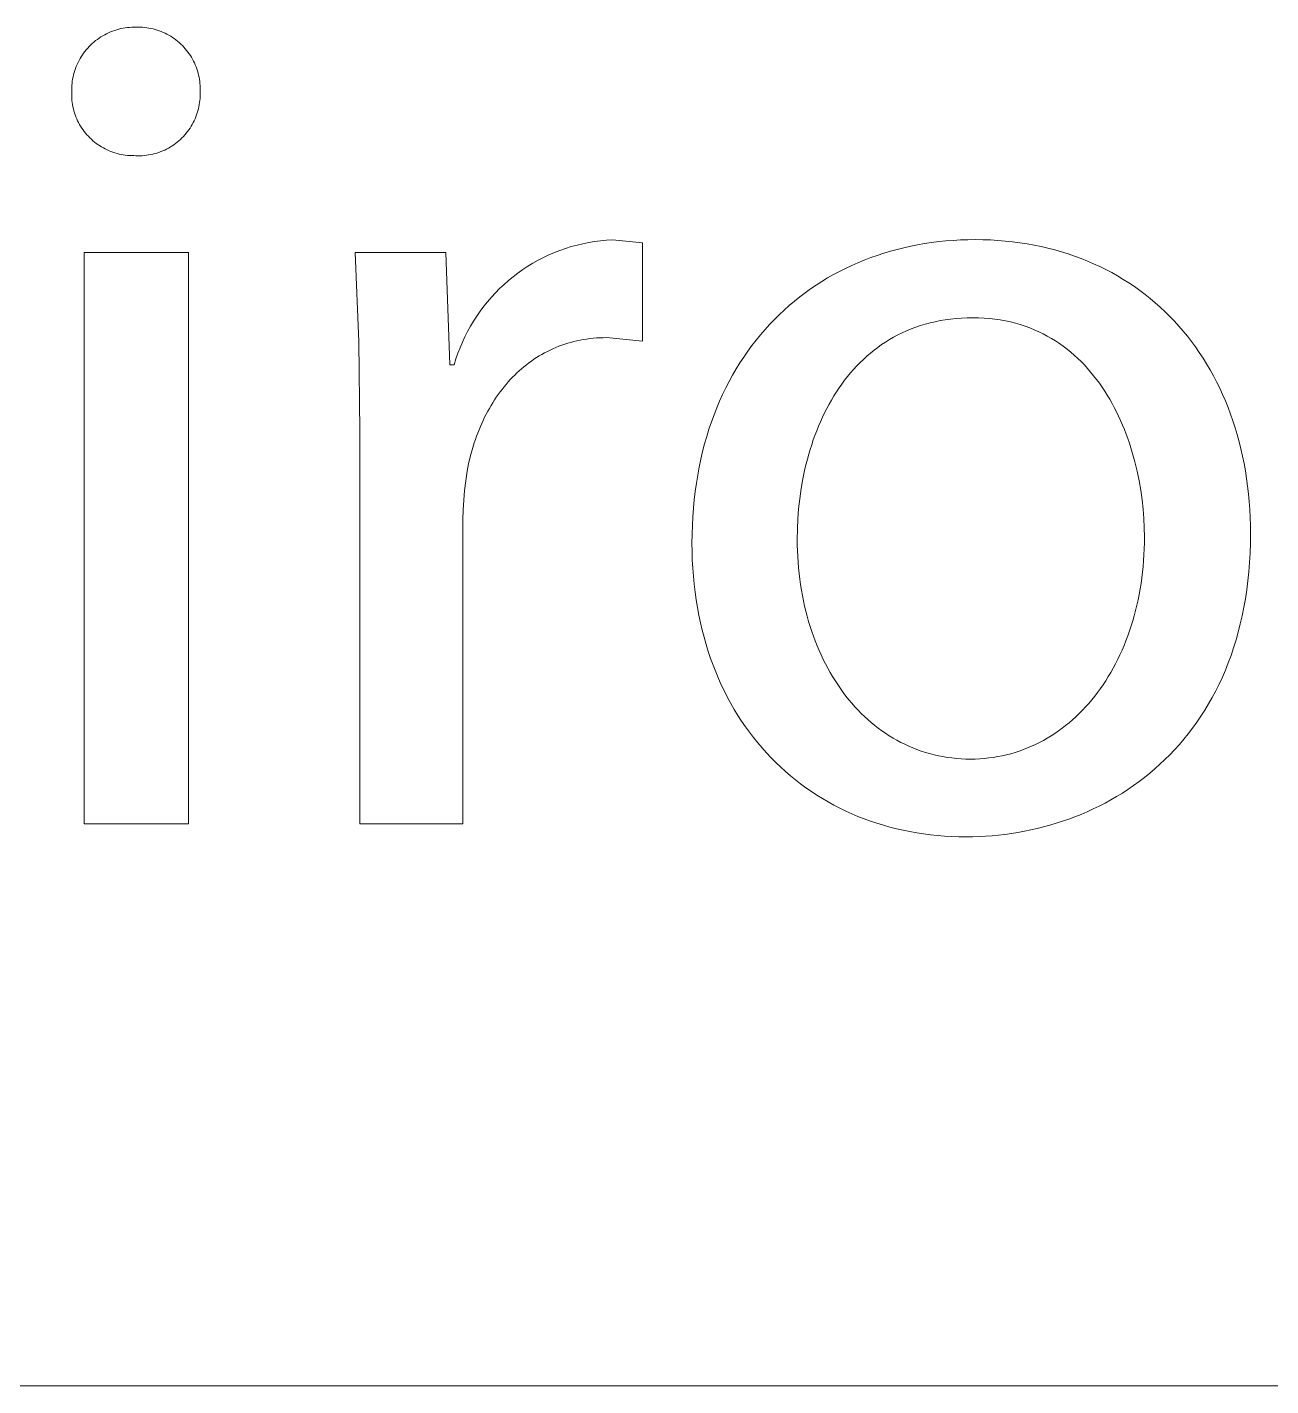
# Model space of a CAD drawing. Header units: millimetres. Extents: x 1102 to 5170, y 19 to 2862.
# Drawn here: x 4356.31 to 4399.21, y 19.5 to 66.37 of the extents above; entities that cross this region are included whole.
import ezdxf

# ---------------------------------------------------------------- set-up
doc = ezdxf.new("R2010")
doc.units = ezdxf.units.MM
doc.header["$MEASUREMENT"] = 0
doc.layers.add('Domyślny', color=7, linetype='Continuous', true_color=0x000000)

msp = doc.modelspace()

# ---------------------------------------------------------------- linework, layer by layer
at = {"layer": 'Domyślny', "color": 18, "lineweight": 15, "true_color": 0x000000}
for p, q in [((4358.921, 66.077), (4358.987, 66.114)), ((4358.987, 66.114), (4359.053, 66.149)), ((4359.053, 66.149), (4359.121, 66.181)), ((4359.121, 66.181), (4359.19, 66.211)), ((4359.19, 66.211), (4359.26, 66.238)), ((4359.26, 66.238), (4359.331, 66.263)), ((4359.331, 66.263), (4359.403, 66.285)), ((4359.403, 66.285), (4359.475, 66.305)), ((4359.475, 66.305), (4359.548, 66.323)), ((4359.548, 66.323), (4359.622, 66.338)), ((4359.622, 66.338), (4359.696, 66.35)), ((4359.696, 66.35), (4359.77, 66.36)), ((4359.77, 66.36), (4359.845, 66.367)), ((4359.845, 66.367), (4359.92, 66.371)), ((4359.92, 66.371), (4359.995, 66.373)), ((4359.995, 66.373), (4360.07, 66.373)), ((4360.07, 66.373), (4360.143, 66.374)), ((4360.143, 66.374), (4360.217, 66.373)), ((4360.217, 66.373), (4360.29, 66.369)), ((4360.29, 66.369), (4360.364, 66.363)), ((4360.364, 66.363), (4360.437, 66.354)), ((4360.437, 66.354), (4360.509, 66.343)), ((4360.509, 66.343), (4360.582, 66.329)), ((4360.582, 66.329), (4360.653, 66.313)), ((4360.653, 66.313), (4360.725, 66.295)), ((4360.725, 66.295), (4360.795, 66.273)), ((4360.795, 66.273), (4360.865, 66.25)), ((4360.865, 66.25), (4360.934, 66.224)), ((4360.934, 66.224), (4361.001, 66.196)), ((4361.001, 66.196), (4361.068, 66.165)), ((4361.068, 66.165), (4361.134, 66.132)), ((4361.134, 66.132), (4361.199, 66.097)), ((4358.351, 65.595), (4358.4, 65.652)), ((4358.4, 65.652), (4358.451, 65.707)), ((4358.451, 65.707), (4358.504, 65.76)), ((4358.504, 65.76), (4358.559, 65.812)), ((4358.559, 65.812), (4358.615, 65.861)), ((4358.615, 65.861), (4358.673, 65.909)), ((4358.673, 65.909), (4358.733, 65.954)), ((4358.733, 65.954), (4358.794, 65.997)), ((4358.794, 65.997), (4358.857, 66.039)), ((4358.857, 66.039), (4358.921, 66.077)), ((4361.199, 66.097), (4361.262, 66.059)), ((4361.262, 66.059), (4361.324, 66.02)), ((4361.324, 66.02), (4361.385, 65.978)), ((4361.385, 65.978), (4361.444, 65.935)), ((4361.444, 65.935), (4361.502, 65.889)), ((4361.502, 65.889), (4361.558, 65.841)), ((4361.558, 65.841), (4361.612, 65.792)), ((4361.612, 65.792), (4361.665, 65.74)), ((4361.665, 65.74), (4361.715, 65.687)), ((4361.715, 65.687), (4361.764, 65.632)), ((4361.764, 65.632), (4361.811, 65.575)), ((4358.066, 65.155), (4358.1, 65.222)), ((4358.1, 65.222), (4358.136, 65.288)), ((4358.136, 65.288), (4358.175, 65.352)), ((4358.175, 65.352), (4358.216, 65.415)), ((4358.216, 65.415), (4358.259, 65.477)), ((4358.259, 65.477), (4358.304, 65.537)), ((4358.304, 65.537), (4358.351, 65.595)), ((4361.811, 65.575), (4361.856, 65.517)), ((4361.856, 65.517), (4361.899, 65.457)), ((4361.899, 65.457), (4361.94, 65.396)), ((4361.94, 65.396), (4361.979, 65.334)), ((4361.979, 65.334), (4362.016, 65.27)), ((4362.016, 65.27), (4362.05, 65.205)), ((4362.05, 65.205), (4362.082, 65.139)), ((4357.895, 64.66), (4357.912, 64.733)), ((4357.912, 64.733), (4357.932, 64.805)), ((4357.932, 64.805), (4357.954, 64.877)), ((4357.954, 64.877), (4357.978, 64.948)), ((4357.978, 64.948), (4358.005, 65.018)), ((4358.005, 65.018), (4358.034, 65.087)), ((4358.034, 65.087), (4358.066, 65.155)), ((4362.082, 65.139), (4362.112, 65.071)), ((4362.112, 65.071), (4362.139, 65.003)), ((4362.139, 65.003), (4362.164, 64.934)), ((4362.164, 64.934), (4362.187, 64.864)), ((4362.187, 64.864), (4362.207, 64.793)), ((4362.207, 64.793), (4362.225, 64.722)), ((4362.225, 64.722), (4362.241, 64.65)), ((4357.847, 64.213), (4357.849, 64.288)), ((4357.849, 64.288), (4357.853, 64.363)), ((4357.853, 64.363), (4357.859, 64.437)), ((4357.859, 64.437), (4357.869, 64.512)), ((4357.869, 64.512), (4357.881, 64.586)), ((4357.881, 64.586), (4357.895, 64.66)), ((4362.241, 64.65), (4362.254, 64.578)), ((4362.254, 64.578), (4362.264, 64.505)), ((4362.264, 64.505), (4362.272, 64.432)), ((4362.272, 64.432), (4362.277, 64.358)), ((4362.277, 64.358), (4362.28, 64.285)), ((4362.28, 64.285), (4362.28, 64.211)), ((4357.848, 64.138), (4357.847, 64.213)), ((4357.847, 64.065), (4357.848, 64.138)), ((4357.848, 63.992), (4357.847, 64.065)), ((4357.851, 63.919), (4357.848, 63.992)), ((4357.857, 63.846), (4357.851, 63.919)), ((4357.866, 63.774), (4357.857, 63.846)), ((4357.877, 63.702), (4357.866, 63.774)), ((4362.26, 63.773), (4362.249, 63.701)), ((4362.268, 63.846), (4362.26, 63.773)), ((4362.275, 63.919), (4362.268, 63.846)), ((4362.278, 63.992), (4362.275, 63.919)), ((4362.28, 64.211), (4362.278, 64.138)), ((4362.278, 64.138), (4362.279, 64.065)), ((4362.279, 64.065), (4362.278, 63.992)), ((4357.89, 63.63), (4357.877, 63.702)), ((4357.906, 63.559), (4357.89, 63.63)), ((4357.925, 63.488), (4357.906, 63.559)), ((4357.946, 63.418), (4357.925, 63.488)), ((4357.969, 63.349), (4357.946, 63.418)), ((4357.995, 63.281), (4357.969, 63.349)), ((4362.156, 63.348), (4362.131, 63.279)), ((4362.18, 63.417), (4362.156, 63.348)), ((4362.201, 63.487), (4362.18, 63.417)), ((4362.219, 63.558), (4362.201, 63.487)), ((4362.235, 63.629), (4362.219, 63.558)), ((4362.249, 63.701), (4362.235, 63.629)), ((4358.023, 63.214), (4357.995, 63.281)), ((4358.053, 63.147), (4358.023, 63.214)), ((4358.085, 63.082), (4358.053, 63.147)), ((4358.12, 63.018), (4358.085, 63.082)), ((4358.157, 62.955), (4358.12, 63.018)), ((4358.196, 62.893), (4358.157, 62.955)), ((4358.238, 62.833), (4358.196, 62.893)), ((4358.281, 62.774), (4358.238, 62.833)), ((4361.887, 62.831), (4361.844, 62.772)), ((4361.929, 62.891), (4361.887, 62.831)), ((4361.968, 62.953), (4361.929, 62.891)), ((4362.005, 63.016), (4361.968, 62.953)), ((4362.04, 63.08), (4362.005, 63.016)), ((4362.072, 63.145), (4362.04, 63.08)), ((4362.103, 63.212), (4362.072, 63.145)), ((4362.131, 63.279), (4362.103, 63.212)), ((4358.326, 62.717), (4358.281, 62.774)), ((4358.373, 62.662), (4358.326, 62.717)), ((4358.422, 62.608), (4358.373, 62.662)), ((4358.473, 62.555), (4358.422, 62.608)), ((4358.526, 62.505), (4358.473, 62.555)), ((4358.58, 62.456), (4358.526, 62.505)), ((4358.636, 62.41), (4358.58, 62.456)), ((4358.694, 62.365), (4358.636, 62.41)), ((4358.753, 62.322), (4358.694, 62.365)), ((4361.43, 62.361), (4361.371, 62.319)), ((4361.488, 62.406), (4361.43, 62.361)), ((4361.544, 62.453), (4361.488, 62.406)), ((4361.599, 62.502), (4361.544, 62.453)), ((4361.651, 62.552), (4361.599, 62.502)), ((4361.702, 62.605), (4361.651, 62.552)), ((4361.752, 62.659), (4361.702, 62.605)), ((4361.799, 62.715), (4361.752, 62.659)), ((4361.844, 62.772), (4361.799, 62.715)), ((4358.814, 62.282), (4358.753, 62.322)), ((4358.876, 62.243), (4358.814, 62.282)), ((4358.939, 62.207), (4358.876, 62.243)), ((4359.003, 62.173), (4358.939, 62.207)), ((4359.069, 62.141), (4359.003, 62.173)), ((4359.136, 62.111), (4359.069, 62.141)), ((4359.203, 62.084), (4359.136, 62.111)), ((4359.272, 62.059), (4359.203, 62.084)), ((4359.341, 62.036), (4359.272, 62.059)), ((4359.411, 62.016), (4359.341, 62.036)), ((4359.482, 61.998), (4359.411, 62.016)), ((4359.553, 61.983), (4359.482, 61.998)), ((4359.625, 61.97), (4359.553, 61.983)), ((4359.697, 61.96), (4359.625, 61.97)), ((4359.77, 61.952), (4359.697, 61.96)), ((4359.843, 61.946), (4359.77, 61.952)), ((4359.915, 61.943), (4359.843, 61.946)), ((4359.988, 61.943), (4359.915, 61.943)), ((4360.061, 61.939), (4359.988, 61.943)), ((4360.134, 61.937), (4360.061, 61.939)), ((4360.208, 61.937), (4360.134, 61.937)), ((4360.281, 61.94), (4360.208, 61.937)), ((4360.353, 61.946), (4360.281, 61.94)), ((4360.426, 61.954), (4360.353, 61.946)), ((4360.498, 61.964), (4360.426, 61.954)), ((4360.57, 61.977), (4360.498, 61.964)), ((4360.642, 61.993), (4360.57, 61.977)), ((4360.712, 62.011), (4360.642, 61.993)), ((4360.783, 62.031), (4360.712, 62.011)), ((4360.852, 62.054), (4360.783, 62.031)), ((4360.921, 62.079), (4360.852, 62.054)), ((4360.988, 62.106), (4360.921, 62.079)), ((4361.055, 62.136), (4360.988, 62.106)), ((4361.121, 62.168), (4361.055, 62.136)), ((4361.185, 62.203), (4361.121, 62.168)), ((4361.249, 62.239), (4361.185, 62.203)), ((4361.311, 62.278), (4361.249, 62.239)), ((4361.371, 62.319), (4361.311, 62.278)), ((4358.282, 58.597), (4361.871, 58.597)), ((4358.282, 38.887), (4358.282, 58.597)), ((4361.871, 58.597), (4361.871, 38.887)), ((4367.756, 55.522), (4367.629, 58.602)), ((4367.629, 58.602), (4370.758, 58.602)), ((4370.758, 58.602), (4370.894, 54.728)), ((4374.306, 58.515), (4374.496, 58.597)), ((4374.496, 58.597), (4374.688, 58.672)), ((4374.688, 58.672), (4374.883, 58.74)), ((4374.883, 58.74), (4375.08, 58.802)), ((4375.08, 58.802), (4375.279, 58.856)), ((4375.279, 58.856), (4375.48, 58.904)), ((4375.48, 58.904), (4375.682, 58.944)), ((4375.682, 58.944), (4375.886, 58.978)), ((4375.886, 58.978), (4376.09, 59.004)), ((4376.09, 59.004), (4376.296, 59.024)), ((4376.296, 59.024), (4376.502, 59.036)), ((4376.502, 59.036), (4377.531, 58.928)), ((4377.531, 58.928), (4377.531, 55.541)), ((4385.857, 58.575), (4386.086, 58.644)), ((4386.086, 58.644), (4386.318, 58.708)), ((4386.318, 58.708), (4386.551, 58.766)), ((4386.551, 58.766), (4386.788, 58.818)), ((4386.788, 58.818), (4387.026, 58.865)), ((4387.026, 58.865), (4387.267, 58.907)), ((4387.267, 58.907), (4387.51, 58.943)), ((4387.51, 58.943), (4387.755, 58.974)), ((4387.755, 58.974), (4388.003, 58.999)), ((4388.003, 58.999), (4388.252, 59.019)), ((4388.252, 59.019), (4388.502, 59.033)), ((4388.502, 59.033), (4388.755, 59.041)), ((4388.755, 59.041), (4389.01, 59.044)), ((4389.01, 59.044), (4389.274, 59.041)), ((4389.274, 59.041), (4389.535, 59.032)), ((4389.535, 59.032), (4389.794, 59.017)), ((4389.794, 59.017), (4390.049, 58.996)), ((4390.049, 58.996), (4390.302, 58.97)), ((4390.302, 58.97), (4390.552, 58.937)), ((4390.552, 58.937), (4390.799, 58.899)), ((4390.799, 58.899), (4391.043, 58.855)), ((4391.043, 58.855), (4391.284, 58.806)), ((4391.284, 58.806), (4391.522, 58.751)), ((4391.522, 58.751), (4391.757, 58.69)), ((4391.757, 58.69), (4391.989, 58.624)), ((4391.989, 58.624), (4392.217, 58.553)), ((4373.58, 58.124), (4373.756, 58.231)), ((4373.756, 58.231), (4373.936, 58.332)), ((4373.936, 58.332), (4374.12, 58.427)), ((4374.12, 58.427), (4374.306, 58.515)), ((4384.54, 58.052), (4384.753, 58.153)), ((4384.753, 58.153), (4384.968, 58.248)), ((4384.968, 58.248), (4385.186, 58.338)), ((4385.186, 58.338), (4385.407, 58.422)), ((4385.407, 58.422), (4385.631, 58.501)), ((4385.631, 58.501), (4385.857, 58.575)), ((4392.217, 58.553), (4392.442, 58.476)), ((4392.442, 58.476), (4392.664, 58.394)), ((4392.664, 58.394), (4392.882, 58.306)), ((4392.882, 58.306), (4393.097, 58.214)), ((4393.097, 58.214), (4393.309, 58.116)), ((4372.915, 57.636), (4373.075, 57.766)), ((4373.075, 57.766), (4373.239, 57.891)), ((4373.239, 57.891), (4373.407, 58.011)), ((4373.407, 58.011), (4373.58, 58.124)), ((4383.722, 57.6), (4383.922, 57.721)), ((4383.922, 57.721), (4384.125, 57.836)), ((4384.125, 57.836), (4384.331, 57.947)), ((4384.331, 57.947), (4384.54, 58.052)), ((4393.309, 58.116), (4393.517, 58.013)), ((4393.517, 58.013), (4393.721, 57.905)), ((4393.721, 57.905), (4393.922, 57.792)), ((4393.922, 57.792), (4394.119, 57.674)), ((4394.119, 57.674), (4394.313, 57.551)), ((4372.324, 57.06), (4372.464, 57.211)), ((4372.464, 57.211), (4372.609, 57.358)), ((4372.609, 57.358), (4372.76, 57.499)), ((4372.76, 57.499), (4372.915, 57.636)), ((4382.958, 57.066), (4383.144, 57.207)), ((4383.144, 57.207), (4383.333, 57.343)), ((4383.333, 57.343), (4383.526, 57.474)), ((4383.526, 57.474), (4383.722, 57.6)), ((4394.313, 57.551), (4394.503, 57.423)), ((4394.503, 57.423), (4394.689, 57.291)), ((4394.689, 57.291), (4394.871, 57.153)), ((4371.936, 56.577), (4372.06, 56.743)), ((4372.06, 56.743), (4372.189, 56.903)), ((4372.189, 56.903), (4372.324, 57.06)), ((4382.422, 56.614), (4382.597, 56.769)), ((4382.597, 56.769), (4382.775, 56.92)), ((4382.775, 56.92), (4382.958, 57.066)), ((4394.871, 57.153), (4395.049, 57.011)), ((4395.049, 57.011), (4395.224, 56.864)), ((4395.224, 56.864), (4395.394, 56.713)), ((4371.707, 56.234), (4371.819, 56.408)), ((4371.819, 56.408), (4371.936, 56.577)), ((4381.921, 56.117), (4382.084, 56.287)), ((4382.084, 56.287), (4382.251, 56.453)), ((4382.251, 56.453), (4382.422, 56.614)), ((4387.981, 56.279), (4387.802, 56.248)), ((4388.164, 56.303), (4387.981, 56.279)), ((4388.35, 56.323), (4388.164, 56.303)), ((4388.539, 56.337), (4388.35, 56.323)), ((4388.732, 56.345), (4388.539, 56.337)), ((4388.928, 56.348), (4388.732, 56.345)), ((4389.125, 56.345), (4388.928, 56.348)), ((4389.318, 56.336), (4389.125, 56.345)), ((4389.508, 56.321), (4389.318, 56.336)), ((4389.694, 56.3), (4389.508, 56.321)), ((4389.876, 56.273), (4389.694, 56.3)), ((4390.054, 56.241), (4389.876, 56.273)), ((4395.394, 56.713), (4395.561, 56.557)), ((4395.561, 56.557), (4395.723, 56.396)), ((4395.723, 56.396), (4395.881, 56.231)), ((4371.409, 55.692), (4371.502, 55.876)), ((4371.502, 55.876), (4371.601, 56.057)), ((4371.601, 56.057), (4371.707, 56.234)), ((4381.607, 55.762), (4381.762, 55.942)), ((4381.762, 55.942), (4381.921, 56.117)), ((4386.493, 55.829), (4386.344, 55.756)), ((4386.645, 55.898), (4386.493, 55.829)), ((4386.8, 55.962), (4386.645, 55.898)), ((4386.959, 56.022), (4386.8, 55.962)), ((4387.121, 56.077), (4386.959, 56.022)), ((4387.286, 56.127), (4387.121, 56.077)), ((4387.455, 56.173), (4387.286, 56.127)), ((4387.627, 56.213), (4387.455, 56.173)), ((4387.802, 56.248), (4387.627, 56.213)), ((4390.229, 56.203), (4390.054, 56.241)), ((4390.4, 56.16), (4390.229, 56.203)), ((4390.568, 56.112), (4390.4, 56.16)), ((4390.732, 56.058), (4390.568, 56.112)), ((4390.892, 56), (4390.732, 56.058)), ((4391.049, 55.936), (4390.892, 56)), ((4391.203, 55.868), (4391.049, 55.936)), ((4391.353, 55.795), (4391.203, 55.868)), ((4391.499, 55.718), (4391.353, 55.795)), ((4395.881, 56.231), (4396.035, 56.062)), ((4396.035, 56.062), (4396.185, 55.888)), ((4396.185, 55.888), (4396.331, 55.71)), ((4367.791, 52.439), (4367.756, 55.522)), ((4371.242, 55.314), (4371.322, 55.504)), ((4371.322, 55.504), (4371.409, 55.692)), ((4374.547, 55.322), (4374.448, 55.28)), ((4374.647, 55.363), (4374.547, 55.322)), ((4374.749, 55.4), (4374.647, 55.363)), ((4374.852, 55.436), (4374.749, 55.4)), ((4374.956, 55.469), (4374.852, 55.436)), ((4375.061, 55.499), (4374.956, 55.469)), ((4375.168, 55.527), (4375.061, 55.499)), ((4375.276, 55.553), (4375.168, 55.527)), ((4375.385, 55.575), (4375.276, 55.553)), ((4375.495, 55.596), (4375.385, 55.575)), ((4375.606, 55.613), (4375.495, 55.596)), ((4375.719, 55.628), (4375.606, 55.613)), ((4375.833, 55.641), (4375.719, 55.628)), ((4375.947, 55.65), (4375.833, 55.641)), ((4376.063, 55.657), (4375.947, 55.65)), ((4376.181, 55.661), (4376.063, 55.657)), ((4376.299, 55.663), (4376.181, 55.661)), ((4377.531, 55.541), (4376.299, 55.663)), ((4381.168, 55.193), (4381.31, 55.388)), ((4381.31, 55.388), (4381.456, 55.577)), ((4381.456, 55.577), (4381.607, 55.762)), ((4385.651, 55.327), (4385.522, 55.229)), ((4385.783, 55.421), (4385.651, 55.327)), ((4385.919, 55.511), (4385.783, 55.421)), ((4386.057, 55.597), (4385.919, 55.511)), ((4386.199, 55.678), (4386.057, 55.597)), ((4386.344, 55.756), (4386.199, 55.678)), ((4391.642, 55.636), (4391.499, 55.718)), ((4391.782, 55.55), (4391.642, 55.636)), ((4391.918, 55.459), (4391.782, 55.55)), ((4392.051, 55.365), (4391.918, 55.459)), ((4392.18, 55.266), (4392.051, 55.365)), ((4396.331, 55.71), (4396.472, 55.528)), ((4396.472, 55.528), (4396.609, 55.341)), ((4396.609, 55.341), (4396.742, 55.151)), ((4371.043, 54.728), (4371.102, 54.926)), ((4371.102, 54.926), (4371.169, 55.121)), ((4371.169, 55.121), (4371.242, 55.314)), ((4373.704, 54.855), (4373.617, 54.792)), ((4373.792, 54.916), (4373.704, 54.855)), ((4373.882, 54.975), (4373.792, 54.916)), ((4373.973, 55.031), (4373.882, 54.975)), ((4374.065, 55.086), (4373.973, 55.031)), ((4374.159, 55.138), (4374.065, 55.086)), ((4374.254, 55.187), (4374.159, 55.138)), ((4374.35, 55.235), (4374.254, 55.187)), ((4374.448, 55.28), (4374.35, 55.235)), ((4380.897, 54.791), (4381.03, 54.994)), ((4381.03, 54.994), (4381.168, 55.193)), ((4385.155, 54.913), (4385.039, 54.801)), ((4385.274, 55.022), (4385.155, 54.913)), ((4385.397, 55.127), (4385.274, 55.022)), ((4385.522, 55.229), (4385.397, 55.127)), ((4392.306, 55.164), (4392.18, 55.266)), ((4392.429, 55.058), (4392.306, 55.164)), ((4392.549, 54.948), (4392.429, 55.058)), ((4392.665, 54.835), (4392.549, 54.948)), ((4396.742, 55.151), (4396.87, 54.956)), ((4396.87, 54.956), (4396.994, 54.757)), ((4370.894, 54.728), (4371.043, 54.728)), ((4373.205, 54.446), (4373.127, 54.371)), ((4373.285, 54.52), (4373.205, 54.446)), ((4373.366, 54.591), (4373.285, 54.52)), ((4373.448, 54.66), (4373.366, 54.591)), ((4373.532, 54.727), (4373.448, 54.66)), ((4373.617, 54.792), (4373.532, 54.727)), ((4380.644, 54.37), (4380.768, 54.583)), ((4380.768, 54.583), (4380.897, 54.791)), ((4384.71, 54.444), (4384.607, 54.319)), ((4384.817, 54.566), (4384.71, 54.444)), ((4384.926, 54.685), (4384.817, 54.566)), ((4385.039, 54.801), (4384.926, 54.685)), ((4392.778, 54.719), (4392.665, 54.835)), ((4392.887, 54.599), (4392.778, 54.719)), ((4392.994, 54.476), (4392.887, 54.599)), ((4393.097, 54.35), (4392.994, 54.476)), ((4396.994, 54.757), (4397.114, 54.554)), ((4397.114, 54.554), (4397.228, 54.347)), ((4372.76, 53.965), (4372.691, 53.878)), ((4372.83, 54.05), (4372.76, 53.965)), ((4372.902, 54.133), (4372.83, 54.05)), ((4372.975, 54.214), (4372.902, 54.133)), ((4373.051, 54.293), (4372.975, 54.214)), ((4373.127, 54.371), (4373.051, 54.293)), ((4380.301, 53.704), (4380.411, 53.931)), ((4380.411, 53.931), (4380.525, 54.152)), ((4380.525, 54.152), (4380.644, 54.37)), ((4384.316, 53.925), (4384.225, 53.788)), ((4384.41, 54.059), (4384.316, 53.925)), ((4384.507, 54.19), (4384.41, 54.059)), ((4384.607, 54.319), (4384.507, 54.19)), ((4393.197, 54.221), (4393.097, 54.35)), ((4393.294, 54.09), (4393.197, 54.221)), ((4393.388, 53.955), (4393.294, 54.09)), ((4393.478, 53.818), (4393.388, 53.955)), ((4397.228, 54.347), (4397.338, 54.137)), ((4397.338, 54.137), (4397.444, 53.922)), ((4397.444, 53.922), (4397.545, 53.704)), ((4372.431, 53.513), (4372.37, 53.417)), ((4372.494, 53.607), (4372.431, 53.513)), ((4372.558, 53.699), (4372.494, 53.607)), ((4372.623, 53.789), (4372.558, 53.699)), ((4372.691, 53.878), (4372.623, 53.789)), ((4380.097, 53.238), (4380.197, 53.473)), ((4380.197, 53.473), (4380.301, 53.704)), ((4384.052, 53.507), (4383.971, 53.363)), ((4384.137, 53.649), (4384.052, 53.507)), ((4384.225, 53.788), (4384.137, 53.649)), ((4393.566, 53.679), (4393.478, 53.818)), ((4393.65, 53.537), (4393.566, 53.679)), ((4393.732, 53.394), (4393.65, 53.537)), ((4397.545, 53.704), (4397.641, 53.482)), ((4397.641, 53.482), (4397.732, 53.256)), ((4372.143, 53.018), (4372.091, 52.914)), ((4372.197, 53.12), (4372.143, 53.018)), ((4372.253, 53.221), (4372.197, 53.12)), ((4372.311, 53.32), (4372.253, 53.221)), ((4372.37, 53.417), (4372.311, 53.32)), ((4379.913, 52.753), (4380.003, 52.998)), ((4380.003, 52.998), (4380.097, 53.238)), ((4383.817, 53.067), (4383.744, 52.916)), ((4383.892, 53.216), (4383.817, 53.067)), ((4383.971, 53.363), (4383.892, 53.216)), ((4393.81, 53.248), (4393.732, 53.394)), ((4393.885, 53.1), (4393.81, 53.248)), ((4393.958, 52.95), (4393.885, 53.1)), ((4397.732, 53.256), (4397.818, 53.026)), ((4397.818, 53.026), (4397.9, 52.793)), ((4371.943, 52.593), (4371.897, 52.483)), ((4371.991, 52.701), (4371.943, 52.593)), ((4372.04, 52.808), (4371.991, 52.701)), ((4372.091, 52.914), (4372.04, 52.808)), ((4379.751, 52.251), (4379.829, 52.504)), ((4379.829, 52.504), (4379.913, 52.753)), ((4383.608, 52.607), (4383.544, 52.45)), ((4383.674, 52.762), (4383.608, 52.607)), ((4383.744, 52.916), (4383.674, 52.762)), ((4394.027, 52.799), (4393.958, 52.95)), ((4394.093, 52.645), (4394.027, 52.799)), ((4394.157, 52.491), (4394.093, 52.645)), ((4397.9, 52.793), (4397.977, 52.556)), ((4397.977, 52.556), (4398.048, 52.316)), ((4367.791, 38.892), (4367.791, 52.439)), ((4371.771, 52.144), (4371.732, 52.029)), ((4371.811, 52.259), (4371.771, 52.144)), ((4371.854, 52.372), (4371.811, 52.259)), ((4371.897, 52.483), (4371.854, 52.372)), ((4379.677, 51.994), (4379.751, 52.251)), ((4383.426, 52.131), (4383.371, 51.969)), ((4383.484, 52.291), (4383.426, 52.131)), ((4383.544, 52.45), (4383.484, 52.291)), ((4394.217, 52.335), (4394.157, 52.491)), ((4394.275, 52.178), (4394.217, 52.335)), ((4394.329, 52.019), (4394.275, 52.178)), ((4398.048, 52.316), (4398.115, 52.072)), ((4398.115, 52.072), (4398.176, 51.825)), ((4371.661, 51.793), (4371.596, 51.553)), ((4371.732, 52.029), (4371.661, 51.793)), ((4379.547, 51.466), (4379.609, 51.732)), ((4379.609, 51.732), (4379.677, 51.994)), ((4383.271, 51.64), (4383.225, 51.473)), ((4383.32, 51.805), (4383.271, 51.64)), ((4383.371, 51.969), (4383.32, 51.805)), ((4394.381, 51.86), (4394.329, 52.019)), ((4394.43, 51.699), (4394.381, 51.86)), ((4394.52, 51.376), (4394.43, 51.699)), ((4398.176, 51.825), (4398.233, 51.575)), ((4398.233, 51.575), (4398.284, 51.321)), ((4371.539, 51.307), (4371.49, 51.057)), ((4371.596, 51.553), (4371.539, 51.307)), ((4379.439, 50.92), (4379.49, 51.195)), ((4379.49, 51.195), (4379.547, 51.466)), ((4383.141, 51.137), (4383.07, 50.796)), ((4383.182, 51.306), (4383.141, 51.137)), ((4383.225, 51.473), (4383.182, 51.306)), ((4394.598, 51.051), (4394.52, 51.376)), ((4398.284, 51.321), (4398.33, 51.064)), ((4371.441, 50.726), (4371.402, 50.393)), ((4371.49, 51.057), (4371.441, 50.726)), ((4379.354, 50.358), (4379.393, 50.641)), ((4379.393, 50.641), (4379.439, 50.92)), ((4383.07, 50.796), (4383.009, 50.452)), ((4394.665, 50.724), (4394.598, 51.051)), ((4394.722, 50.397), (4394.665, 50.724)), ((4398.33, 51.064), (4398.371, 50.804)), ((4398.371, 50.804), (4398.406, 50.541)), ((4371.402, 50.393), (4371.372, 50.06)), ((4379.32, 50.071), (4379.354, 50.358)), ((4383.009, 50.452), (4382.96, 50.106)), ((4394.768, 50.071), (4394.722, 50.397)), ((4398.406, 50.541), (4398.437, 50.274)), ((4398.437, 50.274), (4398.461, 50.005)), ((4371.352, 49.725), (4371.341, 49.391)), ((4371.372, 50.06), (4371.352, 49.725)), ((4379.271, 49.484), (4379.292, 49.779)), ((4379.292, 49.779), (4379.32, 50.071)), ((4382.922, 49.757), (4382.895, 49.408)), ((4382.96, 50.106), (4382.922, 49.757)), ((4394.803, 49.746), (4394.768, 50.071)), ((4394.828, 49.423), (4394.803, 49.746)), ((4398.461, 50.005), (4398.481, 49.732)), ((4398.481, 49.732), (4398.495, 49.457)), ((4371.341, 49.391), (4371.341, 38.892)), ((4379.255, 49.184), (4379.271, 49.484)), ((4382.895, 49.408), (4382.878, 49.058)), ((4394.843, 49.104), (4394.828, 49.423)), ((4398.495, 49.457), (4398.503, 49.179)), ((4379.242, 48.572), (4379.246, 48.88)), ((4379.246, 48.88), (4379.255, 49.184)), ((4382.878, 49.058), (4382.873, 48.708)), ((4394.848, 48.789), (4394.843, 49.104)), ((4394.846, 48.582), (4394.848, 48.789)), ((4398.506, 48.898), (4398.502, 48.56)), ((4398.503, 49.179), (4398.506, 48.898)), ((4379.245, 48.282), (4379.242, 48.572)), ((4382.873, 48.708), (4382.875, 48.506)), ((4382.875, 48.506), (4382.88, 48.306)), ((4382.88, 48.306), (4382.889, 48.107)), ((4394.831, 48.173), (4394.841, 48.376)), ((4394.841, 48.376), (4394.846, 48.582)), ((4398.502, 48.56), (4398.491, 48.228)), ((4379.254, 47.995), (4379.245, 48.282)), ((4379.269, 47.712), (4379.254, 47.995)), ((4382.889, 48.107), (4382.902, 47.911)), ((4382.902, 47.911), (4382.918, 47.715)), ((4394.802, 47.771), (4394.819, 47.971)), ((4394.819, 47.971), (4394.831, 48.173)), ((4398.473, 47.901), (4398.448, 47.581)), ((4398.491, 48.228), (4398.473, 47.901)), ((4379.29, 47.432), (4379.269, 47.712)), ((4379.316, 47.155), (4379.29, 47.432)), ((4382.918, 47.715), (4382.937, 47.522)), ((4382.937, 47.522), (4382.96, 47.331)), ((4394.731, 47.184), (4394.758, 47.378)), ((4394.758, 47.378), (4394.782, 47.573)), ((4394.782, 47.573), (4394.802, 47.771)), ((4398.448, 47.581), (4398.416, 47.267)), ((4379.349, 46.883), (4379.316, 47.155)), ((4379.386, 46.613), (4379.349, 46.883)), ((4382.96, 47.331), (4382.987, 47.141)), ((4382.987, 47.141), (4383.017, 46.954)), ((4383.017, 46.954), (4383.05, 46.768)), ((4394.666, 46.803), (4394.7, 46.993)), ((4394.7, 46.993), (4394.731, 47.184)), ((4398.377, 46.959), (4398.332, 46.656)), ((4398.416, 47.267), (4398.377, 46.959)), ((4379.43, 46.348), (4379.386, 46.613)), ((4383.05, 46.768), (4383.086, 46.585)), ((4383.086, 46.585), (4383.126, 46.403)), ((4394.544, 46.249), (4394.588, 46.432)), ((4394.588, 46.432), (4394.629, 46.616)), ((4394.629, 46.616), (4394.666, 46.803)), ((4398.332, 46.656), (4398.28, 46.36)), ((4379.479, 46.086), (4379.43, 46.348)), ((4379.533, 45.828), (4379.479, 46.086)), ((4383.126, 46.403), (4383.169, 46.224)), ((4383.169, 46.224), (4383.215, 46.047)), ((4383.215, 46.047), (4383.264, 45.872)), ((4394.446, 45.892), (4394.497, 46.069)), ((4394.497, 46.069), (4394.544, 46.249)), ((4398.221, 46.069), (4398.156, 45.784)), ((4398.28, 46.36), (4398.221, 46.069)), ((4379.593, 45.574), (4379.533, 45.828)), ((4379.658, 45.323), (4379.593, 45.574)), ((4383.264, 45.872), (4383.317, 45.699)), ((4383.317, 45.699), (4383.372, 45.529)), ((4383.372, 45.529), (4383.431, 45.362)), ((4394.276, 45.374), (4394.336, 45.544)), ((4394.336, 45.544), (4394.393, 45.717)), ((4394.393, 45.717), (4394.446, 45.892)), ((4398.085, 45.505), (4398.008, 45.231)), ((4398.156, 45.784), (4398.085, 45.505)), ((4379.728, 45.077), (4379.658, 45.323)), ((4379.803, 44.834), (4379.728, 45.077)), ((4383.431, 45.362), (4383.493, 45.196)), ((4383.493, 45.196), (4383.557, 45.034)), ((4383.557, 45.034), (4383.625, 44.873)), ((4394.078, 44.88), (4394.147, 45.042)), ((4394.147, 45.042), (4394.213, 45.207)), ((4394.213, 45.207), (4394.276, 45.374)), ((4398.008, 45.231), (4397.925, 44.963)), ((4379.884, 44.595), (4379.803, 44.834)), ((4379.969, 44.36), (4379.884, 44.595)), ((4383.625, 44.873), (4383.695, 44.716)), ((4383.695, 44.716), (4383.769, 44.561)), ((4383.769, 44.561), (4383.845, 44.409)), ((4393.853, 44.411), (4393.931, 44.564)), ((4393.931, 44.564), (4394.006, 44.721)), ((4394.006, 44.721), (4394.078, 44.88)), ((4397.837, 44.701), (4397.742, 44.445)), ((4397.925, 44.963), (4397.837, 44.701)), ((4380.06, 44.129), (4379.969, 44.36)), ((4380.155, 43.903), (4380.06, 44.129)), ((4383.845, 44.409), (4383.924, 44.259)), ((4383.924, 44.259), (4384.006, 44.112)), ((4384.006, 44.112), (4384.091, 43.969)), ((4393.603, 43.967), (4393.689, 44.112)), ((4393.689, 44.112), (4393.773, 44.26)), ((4393.773, 44.26), (4393.853, 44.411)), ((4397.642, 44.195), (4397.537, 43.95)), ((4397.742, 44.445), (4397.642, 44.195)), ((4380.255, 43.68), (4380.155, 43.903)), ((4380.36, 43.461), (4380.255, 43.68)), ((4384.091, 43.969), (4384.178, 43.828)), ((4384.178, 43.828), (4384.268, 43.69)), ((4384.268, 43.69), (4384.361, 43.555)), ((4393.329, 43.551), (4393.423, 43.687)), ((4393.423, 43.687), (4393.514, 43.825)), ((4393.514, 43.825), (4393.603, 43.967)), ((4397.426, 43.71), (4397.31, 43.477)), ((4397.537, 43.95), (4397.426, 43.71)), ((4380.47, 43.246), (4380.36, 43.461)), ((4380.585, 43.036), (4380.47, 43.246)), ((4384.361, 43.555), (4384.457, 43.423)), ((4384.457, 43.423), (4384.554, 43.294)), ((4384.554, 43.294), (4384.655, 43.169)), ((4384.655, 43.169), (4384.758, 43.046)), ((4392.927, 43.041), (4393.031, 43.163)), ((4393.031, 43.163), (4393.133, 43.289)), ((4393.133, 43.289), (4393.232, 43.418)), ((4393.232, 43.418), (4393.329, 43.551)), ((4397.189, 43.248), (4397.063, 43.026)), ((4397.31, 43.477), (4397.189, 43.248)), ((4380.703, 42.83), (4380.585, 43.036)), ((4380.827, 42.628), (4380.703, 42.83)), ((4384.758, 43.046), (4384.863, 42.927)), ((4384.863, 42.927), (4384.971, 42.812)), ((4384.971, 42.812), (4385.082, 42.699)), ((4385.082, 42.699), (4385.194, 42.59)), ((4392.486, 42.584), (4392.6, 42.693)), ((4392.6, 42.693), (4392.711, 42.805)), ((4392.711, 42.805), (4392.82, 42.921)), ((4392.82, 42.921), (4392.927, 43.041)), ((4396.932, 42.809), (4396.796, 42.598)), ((4397.063, 43.026), (4396.932, 42.809)), ((4380.955, 42.43), (4380.827, 42.628)), ((4381.087, 42.237), (4380.955, 42.43)), ((4381.224, 42.048), (4381.087, 42.237)), ((4385.194, 42.59), (4385.309, 42.485)), ((4385.309, 42.485), (4385.427, 42.383)), ((4385.427, 42.383), (4385.547, 42.284)), ((4385.547, 42.284), (4385.668, 42.189)), ((4392.009, 42.183), (4392.132, 42.278)), ((4392.132, 42.278), (4392.252, 42.376)), ((4392.252, 42.376), (4392.37, 42.478)), ((4392.37, 42.478), (4392.486, 42.584)), ((4396.512, 42.191), (4396.363, 41.996)), ((4396.656, 42.392), (4396.512, 42.191)), ((4396.796, 42.598), (4396.656, 42.392)), ((4381.364, 41.863), (4381.224, 42.048)), ((4381.509, 41.683), (4381.364, 41.863)), ((4385.668, 42.189), (4385.793, 42.098)), ((4385.793, 42.098), (4385.919, 42.011)), ((4385.919, 42.011), (4386.047, 41.927)), ((4386.047, 41.927), (4386.178, 41.847)), ((4386.178, 41.847), (4386.31, 41.771)), ((4386.31, 41.771), (4386.445, 41.699)), ((4391.231, 41.695), (4391.365, 41.767)), ((4391.365, 41.767), (4391.498, 41.842)), ((4391.498, 41.842), (4391.629, 41.922)), ((4391.629, 41.922), (4391.758, 42.005)), ((4391.758, 42.005), (4391.884, 42.092)), ((4391.884, 42.092), (4392.009, 42.183)), ((4396.21, 41.807), (4396.053, 41.623)), ((4396.363, 41.996), (4396.21, 41.807)), ((4381.658, 41.507), (4381.509, 41.683)), ((4381.812, 41.336), (4381.658, 41.507)), ((4381.969, 41.169), (4381.812, 41.336)), ((4386.445, 41.699), (4386.581, 41.631)), ((4386.581, 41.631), (4386.72, 41.567)), ((4386.72, 41.567), (4386.861, 41.507)), ((4386.861, 41.507), (4387.003, 41.452)), ((4387.003, 41.452), (4387.147, 41.4)), ((4387.147, 41.4), (4387.293, 41.352)), ((4387.293, 41.352), (4387.441, 41.309)), ((4387.441, 41.309), (4387.591, 41.27)), ((4387.591, 41.27), (4387.742, 41.236)), ((4389.939, 41.235), (4390.089, 41.269)), ((4390.089, 41.269), (4390.238, 41.307)), ((4390.238, 41.307), (4390.385, 41.35)), ((4390.385, 41.35), (4390.53, 41.397)), ((4390.53, 41.397), (4390.674, 41.449)), ((4390.674, 41.449), (4390.816, 41.504)), ((4390.816, 41.504), (4390.956, 41.564)), ((4390.956, 41.564), (4391.094, 41.627)), ((4391.094, 41.627), (4391.231, 41.695)), ((4395.726, 41.271), (4395.557, 41.103)), ((4395.891, 41.444), (4395.726, 41.271)), ((4396.053, 41.623), (4395.891, 41.444)), ((4382.13, 41.007), (4381.969, 41.169)), ((4382.295, 40.849), (4382.13, 41.007)), ((4382.463, 40.696), (4382.295, 40.849)), ((4387.742, 41.236), (4387.895, 41.206)), ((4387.895, 41.206), (4388.05, 41.18)), ((4388.05, 41.18), (4388.206, 41.159)), ((4388.206, 41.159), (4388.364, 41.143)), ((4388.364, 41.143), (4388.524, 41.131)), ((4388.524, 41.131), (4388.685, 41.124)), ((4388.685, 41.124), (4388.847, 41.122)), ((4388.847, 41.122), (4389.007, 41.124)), ((4389.007, 41.124), (4389.166, 41.131)), ((4389.166, 41.131), (4389.323, 41.143)), ((4389.323, 41.143), (4389.479, 41.159)), ((4389.479, 41.159), (4389.634, 41.18)), ((4389.634, 41.18), (4389.787, 41.205)), ((4389.787, 41.205), (4389.939, 41.235)), ((4395.209, 40.783), (4395.03, 40.631)), ((4395.385, 40.941), (4395.209, 40.783)), ((4395.557, 41.103), (4395.385, 40.941)), ((4382.636, 40.548), (4382.463, 40.696)), ((4382.812, 40.405), (4382.636, 40.548)), ((4382.991, 40.266), (4382.812, 40.405)), ((4394.662, 40.343), (4394.473, 40.207)), ((4394.848, 40.485), (4394.662, 40.343)), ((4395.03, 40.631), (4394.848, 40.485)), ((4383.174, 40.132), (4382.991, 40.266)), ((4383.361, 40.003), (4383.174, 40.132)), ((4383.551, 39.878), (4383.361, 40.003)), ((4383.744, 39.759), (4383.551, 39.878)), ((4394.088, 39.951), (4393.891, 39.83)), ((4394.282, 40.077), (4394.088, 39.951)), ((4394.473, 40.207), (4394.282, 40.077)), ((4383.94, 39.644), (4383.744, 39.759)), ((4384.14, 39.535), (4383.94, 39.644)), ((4384.343, 39.43), (4384.14, 39.535)), ((4384.548, 39.33), (4384.343, 39.43)), ((4393.08, 39.4), (4392.872, 39.305)), ((4393.286, 39.5), (4393.08, 39.4)), ((4393.49, 39.605), (4393.286, 39.5)), ((4393.692, 39.715), (4393.49, 39.605)), ((4393.891, 39.83), (4393.692, 39.715)), ((4384.757, 39.236), (4384.548, 39.33)), ((4384.969, 39.146), (4384.757, 39.236)), ((4385.183, 39.062), (4384.969, 39.146)), ((4385.401, 38.983), (4385.183, 39.062)), ((4385.621, 38.909), (4385.401, 38.983)), ((4385.843, 38.841), (4385.621, 38.909)), ((4392.022, 38.976), (4391.805, 38.906)), ((4392.237, 39.051), (4392.022, 38.976)), ((4392.45, 39.13), (4392.237, 39.051)), ((4392.662, 39.215), (4392.45, 39.13)), ((4392.872, 39.305), (4392.662, 39.215)), ((4361.871, 38.887), (4358.282, 38.887)), ((4371.341, 38.892), (4367.791, 38.892)), ((4386.069, 38.777), (4385.843, 38.841)), ((4386.297, 38.719), (4386.069, 38.777)), ((4386.527, 38.667), (4386.297, 38.719)), ((4386.759, 38.619), (4386.527, 38.667)), ((4386.994, 38.577), (4386.759, 38.619)), ((4387.231, 38.541), (4386.994, 38.577)), ((4387.471, 38.51), (4387.231, 38.541)), ((4387.712, 38.485), (4387.471, 38.51)), ((4387.956, 38.465), (4387.712, 38.485)), ((4388.201, 38.451), (4387.956, 38.465)), ((4388.449, 38.442), (4388.201, 38.451)), ((4388.698, 38.439), (4388.449, 38.442)), ((4388.921, 38.442), (4388.698, 38.439)), ((4389.145, 38.449), (4388.921, 38.442)), ((4389.368, 38.461), (4389.145, 38.449)), ((4389.592, 38.477), (4389.368, 38.461)), ((4389.815, 38.498), (4389.592, 38.477)), ((4390.039, 38.524), (4389.815, 38.498)), ((4390.262, 38.555), (4390.039, 38.524)), ((4390.485, 38.59), (4390.262, 38.555)), ((4390.707, 38.631), (4390.485, 38.59)), ((4390.928, 38.676), (4390.707, 38.631)), ((4391.149, 38.726), (4390.928, 38.676)), ((4391.369, 38.781), (4391.149, 38.726)), ((4391.588, 38.841), (4391.369, 38.781)), ((4391.805, 38.906), (4391.588, 38.841)), ((5166.084, 19.497), (1101.816, 19.497)), ((5166.084, 19.497), (3632.565, 19.497))]:
    msp.add_line(p, q, dxfattribs=at)

doc.saveas('drawing.dxf')
